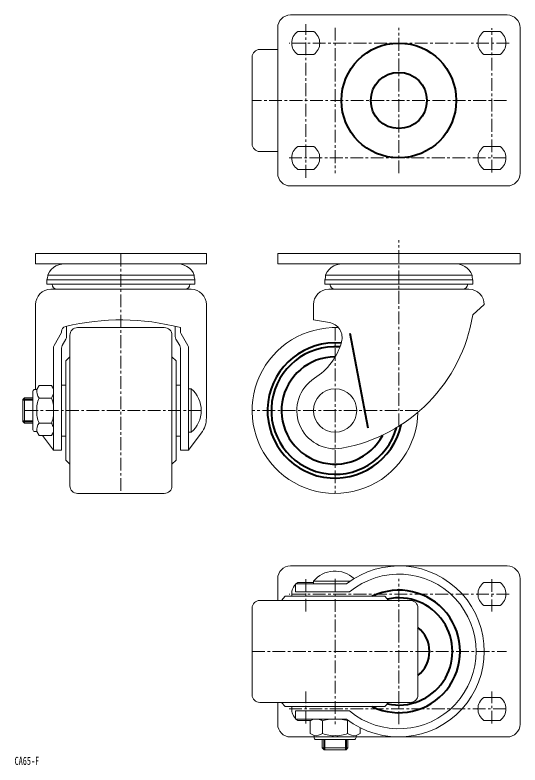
# Model space of a CAD drawing. Units: millimetres on the paper. Extents: x -600 to 3400, y -420 to 2338.
# Drawn here: x -594.3 to -396.4, y 1580.4 to 1874.3 of the extents above; entities that cross this region are included whole.
import ezdxf
from ezdxf.enums import TextEntityAlignment as Align

# ---------------------------------------------------------------- set-up
doc = ezdxf.new("R2010")
doc.units = ezdxf.units.MM
doc.linetypes.add('CHAIN1', pattern=[8, 5, -1, 1, -1])
doc.layers.add('0-0', color=7, linetype='Continuous', lineweight=18)
doc.layers.add('0-1', color=4, linetype='Continuous', lineweight=18)
doc.styles.add('ＭＳ ゴシック', font='')
doc.styles.get('ＭＳ ゴシック').set_extended_font_data('MS Gothic')

msp = doc.modelspace()

# ---------------------------------------------------------------- linework, layer by layer
at = {"layer": '0-0'}
for p, q in [((-486.361, 1874.303), (-401.361, 1874.303)), ((-491.361, 1812.303), (-491.361, 1869.303)), ((-396.361, 1869.303), (-396.361, 1812.303)), ((-477.199, 1867.803), (-483.523, 1867.803)), ((-410.523, 1867.803), (-404.199, 1867.803)), ((-491.361, 1860.803), (-498.361, 1860.803)), ((-501.361, 1857.803), (-501.361, 1823.803)), ((-483.523, 1858.803), (-477.199, 1858.803)), ((-404.199, 1858.803), (-410.523, 1858.803)), ((-483.523, 1822.803), (-477.199, 1822.803)), ((-404.199, 1822.803), (-410.523, 1822.803)), ((-498.361, 1820.803), (-491.361, 1820.803)), ((-477.199, 1813.803), (-483.523, 1813.803)), ((-404.199, 1813.803), (-410.523, 1813.803)), ((-401.361, 1807.303), (-486.361, 1807.303)), ((-524.091, 1772.359), (-581.507, 1772.359)), ((-472.569, 1772.359), (-415.153, 1772.359)), ((-580.299, 1766.803), (-525.299, 1766.803)), ((-416.361, 1766.803), (-471.361, 1766.803)), ((-586.299, 1727.553), (-586.299, 1760.803)), ((-519.299, 1716.478), (-519.299, 1760.803)), ((-414.902, 1756.803), (-410.361, 1760.803)), ((-574.099, 1752.303), (-574.099, 1748.303)), ((-535.799, 1751.803), (-569.799, 1751.803)), ((-531.499, 1748.303), (-531.499, 1752.303)), ((-529.499, 1751.803), (-529.499, 1750.382)), ((-572.799, 1748.803), (-572.799, 1689.803)), ((-532.799, 1689.803), (-532.799, 1748.803)), ((-529.231, 1749.382), (-526.567, 1744.767)), ((-574.367, 1747.303), (-575.831, 1744.767)), ((-529.767, 1744.767), (-531.231, 1747.303)), ((-529.499, 1703.803), (-529.499, 1743.767)), ((-531.199, 1738.803), (-532.799, 1740.303)), ((-576.099, 1729.303), (-574.399, 1729.303)), ((-529.499, 1729.303), (-531.199, 1729.303)), ((-587.299, 1711.803), (-587.299, 1726.803)), ((-584.904, 1724.203), (-580.049, 1724.203)), ((-591.299, 1715.003), (-590.599, 1714.303)), ((-580.049, 1714.403), (-584.904, 1714.403)), ((-526.299, 1710.803), (-525.299, 1710.803)), ((-579.299, 1703.803), (-583.569, 1709.503)), ((-576.099, 1709.303), (-574.399, 1709.303)), ((-531.199, 1709.303), (-529.499, 1709.303)), ((-526.299, 1703.803), (-529.499, 1703.803)), ((-569.799, 1686.803), (-535.799, 1686.803)), ((-486.361, 1658.392), (-401.361, 1658.392)), ((-491.361, 1644.892), (-491.361, 1653.392)), ((-483.523, 1651.892), (-477.361, 1651.892)), ((-477.361, 1652.392), (-477.361, 1651.392)), ((-477.361, 1652.392), (-462.992, 1652.392)), ((-404.199, 1651.892), (-410.523, 1651.892)), ((-396.361, 1653.392), (-396.361, 1596.392)), ((-464.355, 1651.392), (-484.361, 1651.392)), ((-447.861, 1644.892), (-449.361, 1646.492)), ((-498.361, 1644.892), (-439.361, 1644.892)), ((-501.361, 1607.892), (-501.361, 1641.892)), ((-436.361, 1641.892), (-436.361, 1607.892)), ((-410.523, 1642.892), (-404.199, 1642.892)), ((-439.361, 1604.892), (-498.361, 1604.892)), ((-491.361, 1596.392), (-491.361, 1604.892)), ((-410.523, 1606.892), (-404.199, 1606.892)), ((-478.227, 1597.892), (-483.523, 1597.892)), ((-473.761, 1592.787), (-473.761, 1597.641)), ((-463.961, 1597.641), (-463.961, 1592.787)), ((-404.199, 1597.892), (-410.523, 1597.892)), ((-401.361, 1591.392), (-486.361, 1591.392)), ((-461.361, 1590.392), (-476.361, 1590.392)), ((-473.861, 1587.092), (-473.161, 1586.392))]:
    msp.add_line(p, q, dxfattribs=at)
for points in [[(-586.299, 1776.803), (-586.299, 1780.803), (-519.299, 1780.803), (-519.299, 1776.803)], [(-491.361, 1780.803), (-491.361, 1776.803), (-396.361, 1776.803), (-396.361, 1780.803)], [(-523.799, 1768.803), (-523.799, 1770.581), (-581.799, 1770.581), (-581.799, 1768.803)], [(-414.861, 1770.581), (-472.861, 1770.581), (-472.861, 1768.803), (-414.861, 1768.803)]]:
    msp.add_lwpolyline(points, close=True, dxfattribs=at)
for points in [[(-574.799, 1776.803), (-576.014, 1776.709), (-577.193, 1776.428), (-578.299, 1775.97), (-579.298, 1775.347), (-580.161, 1774.58), (-580.861, 1773.692), (-581.377, 1772.709), (-581.507, 1772.359)], [(-524.091, 1772.359), (-524.54, 1773.367), (-525.179, 1774.291), (-525.989, 1775.102), (-526.946, 1775.776), (-528.019, 1776.291), (-529.177, 1776.634), (-530.384, 1776.792), (-530.799, 1776.803)], [(-465.861, 1776.803), (-467.077, 1776.709), (-468.255, 1776.428), (-469.361, 1775.97), (-470.361, 1775.347), (-471.223, 1774.58), (-471.923, 1773.692), (-472.439, 1772.709), (-472.569, 1772.359)], [(-415.153, 1772.359), (-415.602, 1773.367), (-416.241, 1774.291), (-417.052, 1775.102), (-418.008, 1775.776), (-419.081, 1776.291), (-420.239, 1776.634), (-421.446, 1776.792), (-421.861, 1776.803)], [(-581.799, 1770.581), (-581.573, 1771.345), (-581.499, 1772.133), (-581.507, 1772.359)], [(-524.091, 1772.359), (-524.062, 1771.569), (-523.879, 1770.795), (-523.799, 1770.581)], [(-472.861, 1770.581), (-472.635, 1771.345), (-472.562, 1772.133), (-472.569, 1772.359)], [(-415.153, 1772.359), (-415.124, 1771.569), (-414.941, 1770.795), (-414.861, 1770.581)], [(-477.361, 1760.803), (-477.361, 1754.803), (-471.098, 1753.759)], [(-579.031, 1744.767), (-576.099, 1749.846), (-576.099, 1750.246)], [(-576.099, 1743.767), (-576.099, 1703.803), (-579.299, 1703.803), (-579.299, 1743.767)], [(-526.299, 1743.767), (-526.299, 1703.803), (-521.295, 1710.483)], [(-572.799, 1740.303), (-574.399, 1738.803), (-574.399, 1699.803), (-572.799, 1698.303)], [(-531.199, 1738.803), (-531.199, 1699.803), (-532.799, 1698.303)], [(-579.299, 1727.803), (-580.049, 1729.103), (-584.904, 1729.103), (-585.799, 1727.553), (-586.549, 1727.553)], [(-525.299, 1710.803), (-525.299, 1727.803), (-526.299, 1727.803)], [(-591.299, 1715.003), (-591.299, 1723.603), (-590.599, 1724.303)], [(-587.299, 1724.303), (-590.599, 1724.303), (-590.599, 1714.303), (-587.299, 1714.303)], [(-584.904, 1709.503), (-585.799, 1711.053), (-586.549, 1711.053)], [(-584.904, 1709.503), (-580.049, 1709.503), (-579.299, 1710.803)], [(-484.361, 1651.392), (-484.361, 1648.192), (-463.231, 1648.192)], [(-449.361, 1646.492), (-488.361, 1646.492), (-489.861, 1644.892)], [(-489.861, 1604.892), (-488.361, 1603.292), (-449.361, 1603.292), (-447.861, 1604.892)], [(-464.355, 1598.392), (-484.361, 1598.392), (-484.361, 1601.592), (-463.231, 1601.592)], [(-477.111, 1591.142), (-477.111, 1591.892), (-478.661, 1592.787), (-478.661, 1597.641), (-477.361, 1598.392)], [(-460.611, 1591.142), (-460.611, 1591.892), (-459.061, 1592.787), (-459.061, 1595.039)], [(-463.861, 1590.392), (-463.861, 1587.092), (-473.861, 1587.092), (-473.861, 1590.392)], [(-473.161, 1586.392), (-464.561, 1586.392), (-463.861, 1587.092)]]:
    msp.add_lwpolyline(points, dxfattribs=at)
msp.add_circle((-468.861, 1719.303), 8.5, dxfattribs=at)
for centre, radius, start, end in [((-486.361, 1869.303), 5, 90, 180), ((-401.361, 1869.303), 5, 0, 90), ((-480.361, 1863.303), 5.5, 125.0968, 234.9032), ((-480.361, 1863.303), 5.5, 305.0968, 54.9032), ((-407.361, 1863.303), 5.5, 125.0968, 234.9032), ((-407.361, 1863.303), 5.5, 305.0968, 54.9032), ((-498.361, 1857.803), 3, 90, 180), ((-498.361, 1823.803), 3, 180, 270), ((-480.361, 1818.303), 5.5, 125.0968, 234.9032), ((-480.361, 1818.303), 5.5, 305.0968, 54.9032), ((-407.361, 1818.303), 5.5, 125.0968, 234.9032), ((-407.361, 1818.303), 5.5, 305.0968, 54.9032), ((-486.361, 1812.303), 5, 180, 270), ((-401.361, 1812.303), 5, 270, 0), ((-580.299, 1760.803), 6, 90, 180), ((-577.799, 1768.803), 2, 180, 270), ((-527.799, 1768.803), 2, 270, 0), ((-525.299, 1760.803), 6, 0, 90), ((-471.361, 1760.803), 6, 90, 180), ((-468.861, 1768.803), 2, 180, 270), ((-418.861, 1768.803), 2, 270, 0), ((-416.361, 1760.803), 6, 0, 90), ((-552.799, 1662.821), 91.982, 75.32645, 103.69273), ((-477.361, 1766.803), 63.255, 280.14554, 350.90387), ((-574.099, 1750.246), 2, 103.69273, 180), ((-569.799, 1748.803), 3, 90, 180), ((-535.799, 1748.803), 3, 0, 90), ((-468.861, 1719.303), 32.5, 87.69854, 358.81216), ((-472.084, 1747.841), 6, 344.13883, 80.53685), ((-527.499, 1750.382), 2, 180, 210), ((-576.099, 1748.303), 2, 330, 0), ((-529.499, 1748.303), 2, 180, 210), ((-490.361, 1753.034), 25, 302.51361, 344.13883), ((-577.299, 1743.767), 2, 150, 180), ((-574.099, 1743.767), 2, 150, 180), ((-531.499, 1743.767), 2, 0, 30), ((-528.299, 1743.767), 2, 0, 30), ((-468.861, 1719.303), 15, 122.51361, 280.14554), ((-586.549, 1726.803), 0.75, 90, 180), ((-580.82, 1727.088), 5, 174.66785, 215.24478), ((-584.226, 1726.952), 5, 326.64688, 350.2004), ((-532.33, 1719.303), 11.031, 309.59775, 50.40225), ((-575.824, 1720.013), 10, 155.22862, 184.07151), ((-589.25, 1720.286), 10, 5.6422, 23.05933), ((-575.824, 1718.593), 10, 175.92849, 204.77138), ((-589.25, 1718.32), 10, 336.94067, 354.3578), ((-529.299, 1716.478), 10, 323.16371, 0), ((-580.82, 1711.518), 5, 144.75522, 185.33214), ((-584.226, 1711.654), 5, 9.7996, 33.35312), ((-586.549, 1711.803), 0.75, 180, 270), ((-569.799, 1689.803), 3, 180, 270), ((-535.799, 1689.803), 3, 270, 0), ((-486.361, 1653.392), 5, 90, 180), ((-443.861, 1624.892), 33.5, 232.28325, 127.71675), ((-401.361, 1653.392), 5, 0, 90), ((-468.861, 1645.361), 11.031, 47.19998, 140.40225), ((-443.861, 1624.892), 30.3, 230.2621, 129.7379), ((-480.361, 1647.392), 5.5, 125.0968, 133.34176), ((-407.361, 1647.392), 5.5, 125.0968, 234.9032), ((-407.361, 1647.392), 5.5, 305.0968, 54.9032), ((-480.361, 1647.392), 5.5, 136.65824, 189.41803), ((-498.361, 1641.892), 3, 90, 180), ((-439.361, 1641.892), 3, 0, 90), ((-498.361, 1607.892), 3, 180, 270), ((-439.361, 1607.892), 3, 270, 0), ((-407.361, 1602.392), 5.5, 125.0968, 234.9032), ((-407.361, 1602.392), 5.5, 305.0968, 54.9032), ((-480.361, 1602.392), 5.5, 170.58197, 223.34176), ((-486.361, 1596.392), 5, 180, 270), ((-480.361, 1602.392), 5.5, 226.65824, 234.9032), ((-476.51, 1593.465), 5, 56.64688, 80.2004), ((-469.844, 1588.44), 10, 95.6422, 113.05933), ((-467.878, 1588.44), 10, 66.94067, 84.3578), ((-461.212, 1593.465), 5, 118.86442, 123.35312), ((-401.361, 1596.392), 5, 270, 0), ((-476.646, 1596.87), 5, 264.66785, 305.24478), ((-476.361, 1591.142), 0.75, 180, 270), ((-469.571, 1601.867), 10, 245.22862, 274.07151), ((-468.151, 1601.867), 10, 265.92849, 294.77138), ((-461.076, 1596.87), 5, 234.75522, 275.33214), ((-461.361, 1591.142), 0.75, 270, 0)]:
    msp.add_arc(centre, radius, start, end, dxfattribs=at)
at = {"layer": '0-1', "linetype": 'CHAIN1'}
for p, q in [((-480.361, 1810.544), (-480.361, 1870.656)), ((-468.861, 1869.303), (-468.861, 1812.303)), ((-443.861, 1812.303), (-443.861, 1869.303)), ((-407.361, 1812.548), (-407.361, 1869.153)), ((-400.572, 1863.303), (-486.877, 1863.303)), ((-401.669, 1840.803), (-501.361, 1840.803)), ((-486.877, 1818.303), (-401.669, 1818.303)), ((-443.861, 1713.148), (-443.861, 1786.045)), ((-552.799, 1780.803), (-552.799, 1686.803)), ((-468.861, 1751.803), (-468.861, 1686.803)), ((-521.299, 1719.303), (-591.299, 1719.303)), ((-436.361, 1719.303), (-501.361, 1719.303)), ((-480.361, 1640.545), (-480.361, 1653.242)), ((-468.861, 1653.392), (-468.861, 1596.392)), ((-443.861, 1596.392), (-443.861, 1653.392)), ((-407.361, 1653.242), (-407.361, 1640.545)), ((-400.572, 1647.392), (-486.877, 1647.392)), ((-501.361, 1624.892), (-401.669, 1624.892)), ((-480.361, 1596.637), (-480.361, 1609.239)), ((-407.361, 1596.637), (-407.361, 1609.239)), ((-486.877, 1602.392), (-401.669, 1602.392))]:
    msp.add_line(p, q, dxfattribs=at)
at = {"layer": '0-1', "color": 7, "lineweight": 40}
for p, q in [((-455.858, 1712.353), (-462.962, 1749.453)), ((-591.299, 1723.603), (-587.299, 1723.603)), ((-587.299, 1715.003), (-591.299, 1715.003)), ((-473.161, 1590.392), (-473.161, 1586.392)), ((-464.561, 1586.392), (-464.561, 1590.392))]:
    msp.add_line(p, q, dxfattribs=at)
for radius in [22.5, 11]:
    msp.add_circle((-443.861, 1840.803), radius, dxfattribs=at)
for centre, radius, start, end in [((-468.861, 1719.303), 26.5, 84.84691, 347.84723), ((-468.861, 1719.303), 25, 85.64372, 344.41035), ((-468.861, 1719.303), 21, 89.95668, 332.72158), ((-443.861, 1624.892), 24, 244.15807, 115.84193), ((-443.861, 1624.892), 21, 257.67231, 102.32769), ((-443.861, 1624.892), 12, 308.68219, 51.31781)]:
    msp.add_arc(centre, radius, start, end, dxfattribs=at)

# ---------------------------------------------------------------- texts
at = {"layer": '0-0', "style": 'ＭＳ ゴシック', "width": 0.75}
msp.add_text('CA65-F', height=3.152, dxfattribs=at).set_placement((-594.5, 1579.5), align=Align.BOTTOM_LEFT)

doc.saveas('drawing.dxf')
